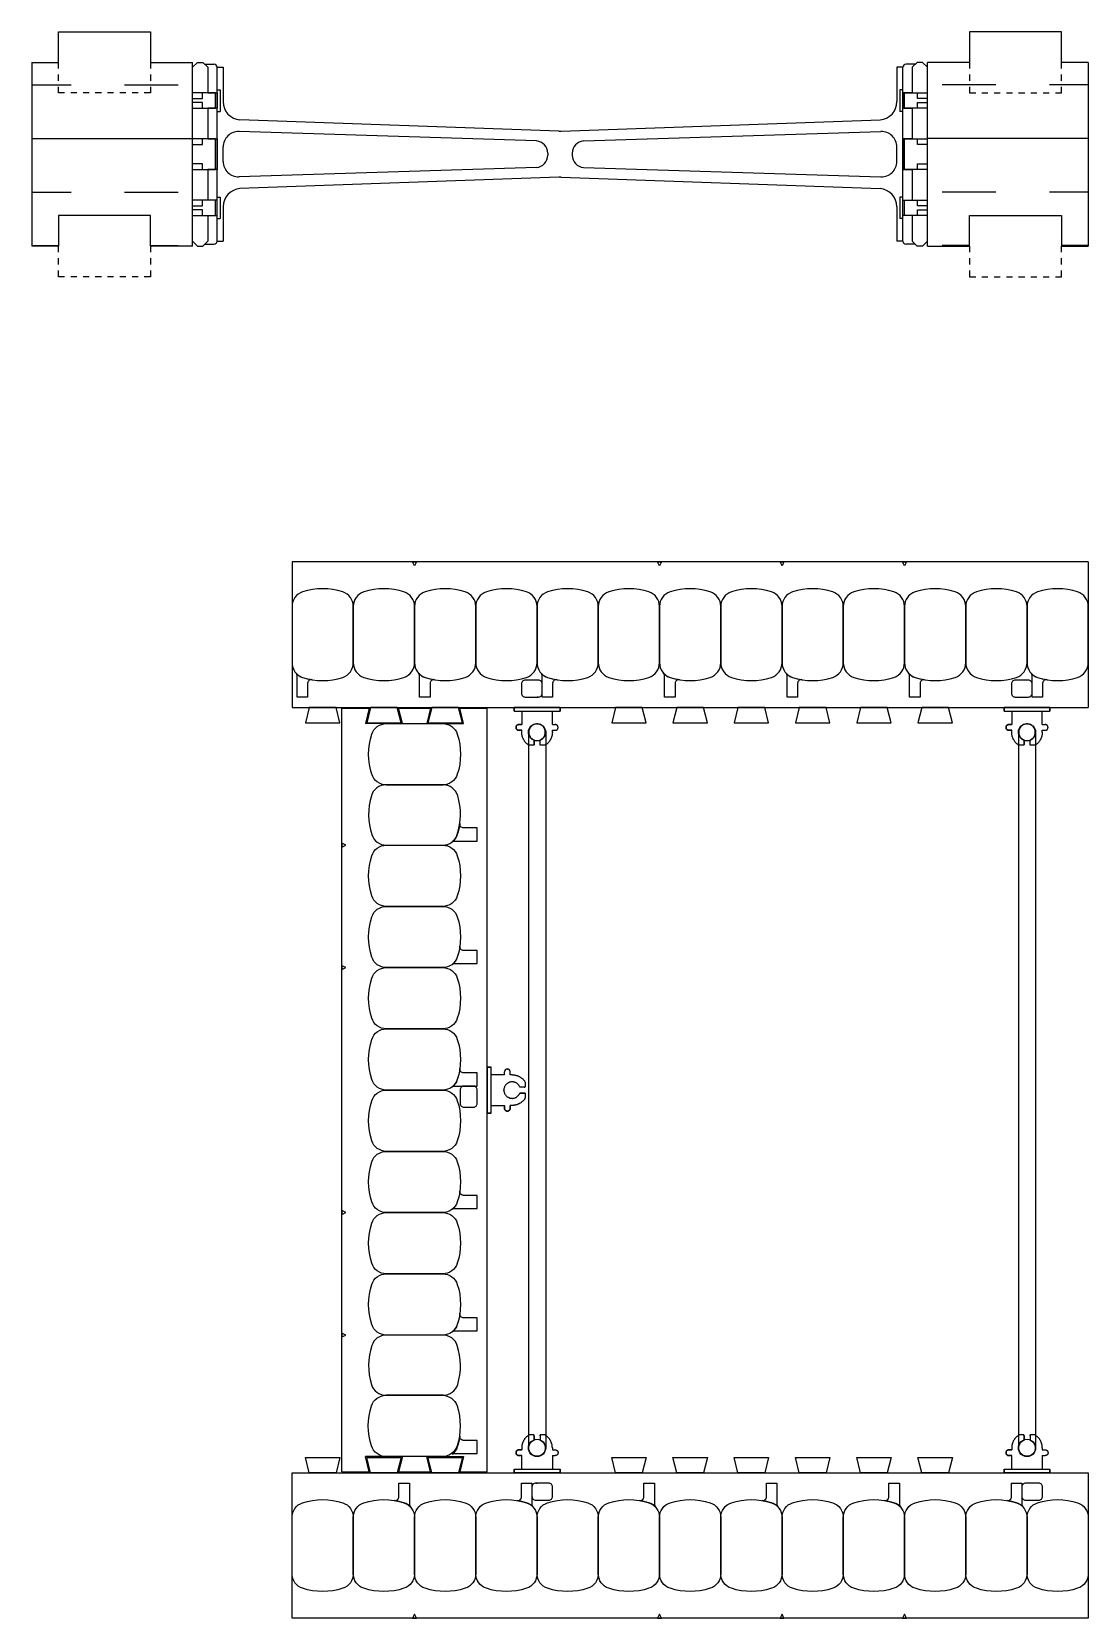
# Model space of a CAD drawing. Header units: inches. Extents: x 476.3 to 517, y 238.5 to 300.
# Drawn here: x 499.75 to 517, y 240.9 to 266.81 of the extents above; entities that cross this region are included whole.
import ezdxf

# ---------------------------------------------------------------- set-up
doc = ezdxf.new("R2010")
doc.units = ezdxf.units.IN
doc.header["$MEASUREMENT"] = 0
doc.linetypes.add('DASHED2', pattern=[0.375, 0.25, -0.125])
for name, color, linetype in [('HATCH', 12, 'Continuous'), ('line25', 2, 'Continuous'), ('LINE50', 5, 'Continuous'), ('LINE9', 9, 'Continuous')]:
    doc.layers.add(name, color=color, linetype=linetype)

# ---------------------------------------------------------------- blocks, each defined once
blk = doc.blocks.new('WEB_CENTRE_TOP_12')
for p, q in [((-0.141, 11.688), (-0.141, 0)), ((0.141, 11.688), (0.141, 0))]:
    blk.add_line(p, q)
for centre in [(0, 11.688), (0, 0)]:
    blk.add_circle(centre, 0.141)
blk = doc.blocks.new('RISER')
at = {"layer": 'HATCH'}
h = blk.add_hatch(dxfattribs=at)
h.set_pattern_fill('INSUL', color=256, scale=7, style=0)
h.set_pattern_definition([(0, (-42.9888, -28.9383), (0, 2.625), []), (0, (-42.9888, -28.0633), (0, 2.625), [0.875, -0.875]), (0, (-42.9888, -27.1883), (0, 2.625), [0.875, -0.875])])
h.paths.add_polyline_path([(0, 2.5), (0, 3), (-1.5, 3), (-1.5, 2.5), (-1.938, 2.5), (-1.938, -0.5), (-1.5, -0.5), (-1.5, 0), (0, 0), (0, -0.5), (0.688, -0.5), (0.688, 2.5)])
at = {"layer": 'line25'}
for p, q in [((0.688, 1.75), (0.688, 2)), ((0.688, 0.75), (0.688, 1.25)), ((0.688, 0), (0.688, 0.25)), ((0.688, -0.5), (0.688, 0))]:
    blk.add_line(p, q, dxfattribs=at)
blk.add_lwpolyline([(0.688, 0), (1.061, 0), (1.061, 0.25), (0.688, 0.25), (0.688, 0.75), (1.061, 0.75), (1.061, 1.25), (0.688, 1.25), (0.688, 1.75), (1.061, 1.75), (1.061, 2), (0.688, 2), (0.688, 2.5)], dxfattribs=at)
at = {"layer": 'LINE50'}
blk.add_line((-1.938, 2.5), (-1.938, -0.5), dxfattribs=at)
for points in [[(-1.938, 2.5), (-1.5, 2.5), (-1.5, 3), (0, 3), (0, 2.5), (0.688, 2.5)], [(0.688, -0.5), (0, -0.5), (0, 0), (-1.5, 0), (-1.5, -0.5), (-1.938, -0.5)]]:
    blk.add_lwpolyline(points, dxfattribs=at)
at = {"layer": 'LINE9', "linetype": 'DASHED2', "ltscale": 0.15}
for points in [[(0, 2.5), (0, 2.5), (0, 2), (-1.5, 2), (-1.5, 2.5), (-1.5, 2.5)], [(0, -0.5), (0, -0.5), (0, -1), (-1.5, -1), (-1.5, -0.5), (-1.5, -0.5)]]:
    blk.add_lwpolyline(points, dxfattribs=at)
at = {"layer": 'LINE9'}
for points in [[(0.688, 1.908), (0.848, 1.908), (0.848, 2)], [(0.848, 1.75), (0.848, 1.842), (0.688, 1.842)], [(0.688, 1.158), (0.848, 1.158), (0.848, 1.25)], [(0.848, 0.75), (0.848, 0.842), (0.688, 0.842)], [(0.688, 0.158), (0.848, 0.158), (0.848, 0.25)], [(0.848, 0), (0.848, 0.092), (0.688, 0.092)]]:
    blk.add_lwpolyline(points, dxfattribs=at)
blk = doc.blocks.new('Connector')
blk.add_point((0.271, 0))
at = {"layer": 'LINE9'}
for p, q in [((0, 0.375), (0, -0.375)), ((0.062, -0.375), (0.062, 0.375)), ((0.281, 0.25), (0.062, 0.25))]:
    blk.add_line(p, q, dxfattribs=at)
for points, weights in [([(0.007, 0.375), (0.004, 0.375), (0, 0.375)], [1, 0.972587069138, 0.950305488115]), ([(0.327, 0.343), (0.308, 0.343), (0.281, 0.317), (0.281, 0.297)], [1, 0.85355339, 0.85355339, 1]), ([(0.328, 0.343), (0.327, 0.343), (0.327, 0.343)], [1, 0.70710678, 1]), ([(0.375, 0.297), (0.375, 0.317), (0.348, 0.343), (0.329, 0.343)], [1, 0.85355339, 0.85355339, 1]), ([(0.406, 0.25), (0.546, 0.25), (0.619, 0.131)], [0.958404415409, 0.794674173519, 0.864651571113]), ([(0.619, 0.052), (0.612, 0.049), (0.604, 0.049)], [0.83615024178, 0.892081430621, 1]), ([(0.619, -0.131), (0.546, -0.25), (0.406, -0.25)], [0.864651574428, 0.794674169686, 0.958404415195]), ([(0.604, -0.049), (0.612, -0.049), (0.619, -0.052)], [1, 0.89208144177, 0.836150253337]), ([(0, -0.375), (0.004, -0.375), (0.007, -0.375)], [0.950305488115, 0.972587069138, 1]), ([(0.281, -0.297), (0.281, -0.317), (0.308, -0.343), (0.327, -0.343)], [1, 0.85355339, 0.85355339, 1]), ([(0.327, -0.343), (0.281, -0.343), (0.281, -0.297)], [1, 0.70710678, 1]), ([(0.329, -0.343), (0.348, -0.343), (0.375, -0.317), (0.375, -0.297)], [1, 0.85355339, 0.85355339, 1]), ([(0.375, -0.297), (0.375, -0.343), (0.329, -0.343)], [1, 0.70710678, 1])]:
    blk.add_rational_spline(points, weights, degree=2, dxfattribs=at)
for points, degree in [([(0, 0.375), (0.002, 0.375), (0.005, 0.375), (0.007, 0.375)], 3), ([(0.007, 0.375), (0.021, 0.375), (0.051, 0.375), (0.062, 0.375), (0.062, 0.375)], 3), ([(0.281, 0.25), (0.281, 0.297)], 1), ([(0.327, 0.343), (0.327, 0.343), (0.328, 0.343), (0.328, 0.343)], 3), ([(0.328, 0.343), (0.329, 0.343), (0.329, 0.343), (0.329, 0.343)], 3), ([(0.375, 0.25), (0.375, 0.297)], 1), ([(0.406, 0.25), (0.375, 0.25)], 1), ([(0.406, 0.25), (0.406, 0.25)], 1), ([(0.406, 0.25), (0.406, 0.25)], 1), ([(0.406, 0.25), (0.406, 0.25)], 1), ([(0.406, 0.25), (0.406, 0.25)], 1), ([(0.406, 0.25), (0.406, 0.25)], 1), ([(0.406, 0.25), (0.406, 0.25)], 1), ([(0.406, 0.25), (0.406, 0.25)], 1), ([(0.406, 0.25), (0.406, 0.25)], 1), ([(0.406, 0.25), (0.406, 0.25)], 1), ([(0.406, 0.25), (0.406, 0.25)], 1), ([(0.406, 0.25), (0.406, 0.25)], 1), ([(0.406, 0.25), (0.406, 0.25)], 1), ([(0.406, 0.25), (0.406, 0.25)], 1), ([(0.406, 0.25), (0.406, 0.25)], 1), ([(0.406, 0.25), (0.406, 0.25)], 1), ([(0.406, 0.25), (0.406, 0.25)], 1), ([(0.406, 0.25), (0.406, 0.25)], 1), ([(0.406, 0.25), (0.406, 0.25)], 1), ([(0.406, 0.25), (0.406, 0.25)], 1), ([(0.406, 0.25), (0.406, 0.25)], 1), ([(0.406, 0.25), (0.406, 0.25)], 1), ([(0.406, 0.25), (0.406, 0.25)], 1), ([(0.406, 0.25), (0.406, 0.25)], 1), ([(0.406, 0.25), (0.406, 0.25)], 1), ([(0.604, 0.049), (0.532, 0.049)], 1), ([(0.532, 0.049), (0.532, 0.049)], 1), ([(0.532, 0.049), (0.532, 0.049)], 1), ([(0.532, 0.049), (0.532, 0.049)], 1), ([(0.532, 0.049), (0.532, 0.049)], 1), ([(0.532, 0.049), (0.532, 0.049)], 1), ([(0.532, 0.049), (0.532, 0.049)], 1), ([(0.532, 0.049), (0.532, 0.049)], 1), ([(0.532, 0.049), (0.532, 0.049)], 1), ([(0.532, 0.049), (0.532, 0.049)], 1), ([(0.532, 0.049), (0.532, 0.049)], 1), ([(0.604, 0.049), (0.609, 0.049), (0.614, 0.05), (0.619, 0.052)], 3), ([(0.604, 0.049), (0.604, 0.049)], 1), ([(0.604, 0.049), (0.604, 0.049)], 1), ([(0.604, 0.049), (0.604, 0.049)], 1), ([(0.604, 0.049), (0.604, 0.049)], 1), ([(0.619, 0.131), (0.619, 0.052)], 1), ([(0.619, 0.131), (0.619, 0.131)], 1), ([(0.619, 0.131), (0.619, 0.131)], 1), ([(0.619, 0.131), (0.619, 0.131)], 1), ([(0.619, 0.131), (0.619, 0.131)], 1), ([(0.062, -0.25), (0.281, -0.25)], 1), ([(0.281, -0.297), (0.281, -0.25)], 1), ([(0.281, -0.25), (0.281, -0.297)], 1), ([(0.375, -0.25), (0.375, -0.297)], 1), ([(0.375, -0.297), (0.375, -0.25)], 1), ([(0.406, -0.25), (0.375, -0.25)], 1), ([(0.406, -0.25), (0.406, -0.25)], 1), ([(0.406, -0.25), (0.406, -0.25)], 1), ([(0.406, -0.25), (0.406, -0.25)], 1), ([(0.406, -0.25), (0.406, -0.25)], 1), ([(0.406, -0.25), (0.406, -0.25)], 1), ([(0.406, -0.25), (0.406, -0.25)], 1), ([(0.406, -0.25), (0.406, -0.25)], 1), ([(0.406, -0.25), (0.406, -0.25)], 1), ([(0.406, -0.25), (0.406, -0.25)], 1), ([(0.406, -0.25), (0.406, -0.25)], 1), ([(0.406, -0.25), (0.406, -0.25)], 1), ([(0.532, -0.049), (0.604, -0.049)], 1), ([(0.604, -0.049), (0.58, -0.049), (0.556, -0.049), (0.532, -0.049)], 3), ([(0.532, -0.049), (0.532, -0.049)], 1), ([(0.532, -0.049), (0.532, -0.049)], 1), ([(0.532, -0.049), (0.532, -0.049)], 1), ([(0.532, -0.049), (0.532, -0.049)], 1), ([(0.619, -0.052), (0.614, -0.05), (0.609, -0.049), (0.604, -0.049)], 3), ([(0.604, -0.049), (0.604, -0.049)], 1), ([(0.604, -0.049), (0.604, -0.049)], 1), ([(0.604, -0.049), (0.604, -0.049)], 1), ([(0.604, -0.049), (0.604, -0.049)], 1), ([(0.604, -0.049), (0.604, -0.049)], 1), ([(0.604, -0.049), (0.604, -0.049)], 1), ([(0.604, -0.049), (0.604, -0.049)], 1), ([(0.604, -0.049), (0.604, -0.049)], 1), ([(0.619, -0.052), (0.619, -0.131)], 1), ([(0.619, -0.131), (0.619, -0.131)], 1), ([(0.619, -0.131), (0.619, -0.131)], 1), ([(0.619, -0.131), (0.619, -0.131)], 1), ([(0.619, -0.131), (0.619, -0.131)], 1), ([(0.007, -0.375), (0.005, -0.375), (0.002, -0.375), (0, -0.375)], 3), ([(0.062, -0.375), (0.062, -0.375), (0.051, -0.375), (0.021, -0.375), (0.007, -0.375)], 3), ([(0.328, -0.343), (0.328, -0.343), (0.327, -0.343), (0.327, -0.343)], 3), ([(0.329, -0.343), (0.329, -0.343), (0.329, -0.343), (0.328, -0.343)], 3)]:
    blk.add_open_spline(points, degree=degree, dxfattribs=at)
for points, weights, knots in [([(0.062, 0.375), (0.062, 0.375), (0.046, 0.375), (0.03, 0.375), (0.007, 0.375)], [0.868718858569, 0.861102746415, 1, 0.861102734288, 0.868718859898], [0, 0, 0, 0.5, 0.5, 1, 1, 1]), ([(0.532, 0.049), (0.472, 0.203), (0.333, 0.113), (0.157, 0), (0.333, -0.113), (0.472, -0.203), (0.532, -0.049)], [0.899508922286, 0.599718215298, 1, 0.54226024, 1, 0.599718224335, 0.899508908749], [0, 0, 0, 0.318112, 0.318112, 0.681888, 0.681888, 1, 1, 1]), ([(0.007, -0.375), (0.03, -0.375), (0.046, -0.375), (0.062, -0.375), (0.062, -0.375)], [0.868718859319, 0.861102739573, 1, 0.861102742958, 0.868718858948], [0, 0, 0, 0.5, 0.5, 1, 1, 1])]:
    blk.add_rational_spline(points, weights, degree=2, knots=knots, dxfattribs=at)

msp = doc.modelspace()

# ---------------------------------------------------------------- linework, layer by layer
for p, q in [((508.0165, 255.9421), (507.9958, 255.9421)), ((507.975, 243.1052), (507.9958, 243.1052))]:
    msp.add_line(p, q)
msp.add_arc((506.4613, 244.7893), 0.25, 270, 343.23413)
at = {"layer": 'line25'}
for p, q in [((503.9958, 255.7737), (516.9958, 255.7737)), ((504.8083, 243.2893), (504.8083, 255.7581)), ((507.1833, 243.2893), (507.1833, 255.7581)), ((505.797, 255.5081), (505.1946, 255.5081)), ((506.1946, 255.5081), (506.797, 255.5081)), ((505.797, 243.5393), (505.1946, 243.5393)), ((506.1946, 243.5393), (506.797, 243.5393)), ((506.797, 243.5393), (506.7346, 243.2893)), ((506.7346, 243.2893), (507.1833, 243.2893)), ((503.9958, 243.2737), (516.9958, 243.2737))]:
    msp.add_line(p, q, dxfattribs=at)
for points in [[(504.277, 255.7737), (504.2146, 255.5237), (504.777, 255.5237), (504.7146, 255.7737)], [(505.277, 255.7737), (505.2146, 255.5237), (505.777, 255.5237), (505.7146, 255.7737)], [(506.277, 255.7737), (506.2146, 255.5237), (506.777, 255.5237), (506.7146, 255.7737)], [(506.277, 255.7737), (506.2146, 255.5237), (506.777, 255.5237), (506.7146, 255.7737)], [(509.277, 255.7737), (509.2146, 255.5237), (509.777, 255.5237), (509.7146, 255.7737)], [(510.277, 255.7737), (510.2146, 255.5237), (510.777, 255.5237), (510.7146, 255.7737)], [(511.277, 255.7737), (511.2146, 255.5237), (511.777, 255.5237), (511.7146, 255.7737)], [(512.277, 255.7737), (512.2146, 255.5237), (512.777, 255.5237), (512.7146, 255.7737)], [(513.277, 255.7737), (513.2146, 255.5237), (513.777, 255.5237), (513.7146, 255.7737)], [(514.277, 255.7737), (514.2146, 255.5237), (514.777, 255.5237), (514.7146, 255.7737)], [(504.277, 243.2737), (504.2146, 243.5237), (504.777, 243.5237), (504.7146, 243.2737)], [(505.277, 243.2737), (505.2146, 243.5237), (505.777, 243.5237), (505.7146, 243.2737)], [(506.277, 243.2737), (506.2146, 243.5237), (506.777, 243.5237), (506.7146, 243.2737)], [(509.277, 243.2737), (509.2146, 243.5237), (509.777, 243.5237), (509.7146, 243.2737)], [(510.277, 243.2737), (510.2146, 243.5237), (510.777, 243.5237), (510.7146, 243.2737)], [(511.277, 243.2737), (511.2146, 243.5237), (511.777, 243.5237), (511.7146, 243.2737)], [(512.277, 243.2737), (512.2146, 243.5237), (512.777, 243.5237), (512.7146, 243.2737)], [(513.277, 243.2737), (513.2146, 243.5237), (513.777, 243.5237), (513.7146, 243.2737)], [(514.277, 243.2737), (514.2146, 243.5237), (514.777, 243.5237), (514.7146, 243.2737)]]:
    msp.add_lwpolyline(points, close=True, dxfattribs=at)
for points in [[(504.8083, 255.7581), (505.257, 255.7581), (505.1946, 255.5081)], [(505.797, 255.5081), (505.7346, 255.7581), (506.257, 255.7581), (506.1946, 255.5081)], [(506.797, 255.5081), (506.7346, 255.7581), (507.1833, 255.7581)], [(504.8083, 243.2893), (505.257, 243.2893), (505.1946, 243.5393)], [(505.797, 243.5393), (505.7346, 243.2893), (506.257, 243.2893), (506.1946, 243.5393)]]:
    msp.add_lwpolyline(points, dxfattribs=at)
at = {"layer": 'LINE50'}
for p, q in [((516.9958, 258.1487), (503.9958, 258.1487)), ((503.9958, 258.1487), (503.9958, 255.7737)), ((516.9958, 258.1487), (516.9958, 255.7737)), ((503.9958, 240.8987), (503.9958, 243.2737)), ((516.9958, 243.2737), (516.9958, 240.8987)), ((516.9958, 240.8987), (503.9958, 240.8987))]:
    msp.add_line(p, q, dxfattribs=at)
at = {"layer": 'LINE9'}
for p, q in [((502.3708, 266.2267), (502.4508, 266.3067)), ((502.3708, 263.3867), (502.3708, 266.2267)), ((502.4508, 266.3067), (502.5408, 266.3067)), ((502.6208, 266.2267), (502.5408, 266.3067)), ((502.5708, 266.2767), (502.7208, 266.2767)), ((502.6208, 266.2767), (502.7208, 266.2767)), ((502.6208, 266.2267), (502.6208, 265.8067)), ((502.7708, 266.2267), (502.8708, 266.2267)), ((502.7708, 263.3867), (502.7708, 266.2267)), ((502.7708, 266.2067), (502.7708, 266.2067)), ((502.8708, 266.2267), (502.8708, 265.6659)), ((513.8708, 266.2267), (513.8708, 265.6659)), ((513.9708, 266.2267), (513.8708, 266.2267)), ((513.9708, 263.3867), (513.9708, 266.2267)), ((513.9708, 266.2067), (513.9708, 266.2067)), ((514.1208, 266.2767), (514.0208, 266.2767)), ((514.1708, 266.2767), (514.0208, 266.2767)), ((514.1208, 266.2267), (514.2008, 266.3067)), ((514.1208, 266.2267), (514.1208, 265.8067)), ((514.2908, 266.3067), (514.2008, 266.3067)), ((514.3708, 266.2267), (514.2908, 266.3067)), ((514.3708, 263.3867), (514.3708, 266.2267)), ((502.7708, 265.8567), (502.8208, 265.8567)), ((502.8208, 265.8567), (502.8208, 265.5067)), ((513.9708, 265.8567), (513.9208, 265.8567)), ((513.9208, 265.8567), (513.9208, 265.5067)), ((502.6208, 265.5567), (502.6208, 265.0567)), ((502.7708, 265.5067), (502.8208, 265.5067)), ((508.3542, 265.1831), (503.1459, 265.3669)), ((508.3874, 265.1831), (513.5957, 265.3669)), ((513.9708, 265.5067), (513.9208, 265.5067)), ((514.1208, 265.5567), (514.1208, 265.0567)), ((507.9874, 265.0236), (503.1306, 265.1753)), ((508.7542, 265.0236), (513.611, 265.1753)), ((502.8708, 264.688), (502.8708, 264.9255)), ((508.1708, 264.8243), (508.1708, 264.7891)), ((508.5708, 264.8243), (508.5708, 264.7891)), ((513.8708, 264.688), (513.8708, 264.9255)), ((502.6208, 264.5567), (502.6208, 264.0567)), ((507.9874, 264.5898), (503.1306, 264.4382)), ((508.7542, 264.5898), (513.611, 264.4382)), ((514.1208, 264.5567), (514.1208, 264.0567)), ((508.3542, 264.4304), (503.1459, 264.2466)), ((508.3874, 264.4304), (513.5957, 264.2466)), ((502.7708, 264.1067), (502.8208, 264.1067)), ((502.8208, 264.1067), (502.8208, 263.7567)), ((513.9208, 264.1067), (513.9208, 263.7567)), ((513.9708, 264.1067), (513.9208, 264.1067)), ((502.6208, 263.8067), (502.6208, 263.3867)), ((502.7708, 263.7567), (502.8208, 263.7567)), ((502.8708, 263.9476), (502.8708, 263.3867)), ((513.8708, 263.9476), (513.8708, 263.3867)), ((513.9708, 263.7567), (513.9208, 263.7567)), ((514.1208, 263.8067), (514.1208, 263.3867)), ((502.3708, 263.3867), (502.4508, 263.3067)), ((502.4508, 263.3067), (502.5408, 263.3067)), ((502.6208, 263.3867), (502.5408, 263.3067)), ((502.5708, 263.3367), (502.7208, 263.3367)), ((502.6208, 263.3367), (502.7208, 263.3367)), ((502.7708, 263.3867), (502.8708, 263.3867)), ((513.9708, 263.3867), (513.8708, 263.3867)), ((514.1708, 263.3367), (514.0208, 263.3367)), ((514.1208, 263.3367), (514.0208, 263.3367)), ((514.1208, 263.3867), (514.2008, 263.3067)), ((514.2908, 263.3067), (514.2008, 263.3067)), ((514.3708, 263.3867), (514.2908, 263.3067)), ((505.5303, 254.5081), (506.4613, 254.5081)), ((506.4613, 244.5393), (505.5303, 244.5393))]:
    msp.add_line(p, q, dxfattribs=at)
at = {"layer": 'LINE9', "linetype": 'DASHED2', "ltscale": 0.15}
for points in [[(501.6833, 266.3067), (501.6833, 266.3067), (501.6833, 265.8067), (500.1833, 265.8067), (500.1833, 266.3067), (500.1833, 266.3067)], [(515.0583, 266.3067), (515.0583, 266.3067), (515.0583, 265.8067), (516.5583, 265.8067), (516.5583, 266.3067), (516.5583, 266.3067)], [(501.6833, 263.3067), (501.6833, 263.3067), (501.6833, 262.8067), (500.1833, 262.8067), (500.1833, 263.3067), (500.1833, 263.3067)], [(515.0583, 263.3067), (515.0583, 263.3067), (515.0583, 262.8067), (516.5583, 262.8067), (516.5583, 263.3067), (516.5583, 263.3067)]]:
    msp.add_lwpolyline(points, dxfattribs=at)
at = {"layer": 'LINE9'}
for points in [[(502.6208, 265.8067), (502.7708, 265.8067), (502.7708, 265.5567), (502.6208, 265.5567)], [(514.1208, 265.8067), (513.9708, 265.8067), (513.9708, 265.5567), (514.1208, 265.5567)], [(502.6208, 265.0567), (502.6208, 265.0567), (502.7708, 265.0567), (502.7708, 264.5567), (502.6208, 264.5567)], [(514.1208, 265.0567), (514.1208, 265.0567), (513.9708, 265.0567), (513.9708, 264.5567), (514.1208, 264.5567)], [(502.6208, 263.8067), (502.7708, 263.8067), (502.7708, 264.0567), (502.6208, 264.0567)], [(514.1208, 263.8067), (513.9708, 263.8067), (513.9708, 264.0567), (514.1208, 264.0567)]]:
    msp.add_lwpolyline(points, dxfattribs=at)
for points in [[(506.027, 258.1487), (505.9958, 258.0842), (505.9645, 258.1487)], [(510.027, 258.1487), (509.9958, 258.0842), (509.9645, 258.1487)], [(512.027, 258.1487), (511.9958, 258.0842), (511.9645, 258.1487)], [(514.027, 258.1487), (513.9958, 258.0842), (513.9645, 258.1487)], [(504.8083, 253.4924), (504.8728, 253.5237), (504.8083, 253.5549)], [(504.8083, 251.4924), (504.8728, 251.5237), (504.8083, 251.5549)], [(504.8083, 247.4924), (504.8728, 247.5237), (504.8083, 247.5549)], [(504.8083, 245.4924), (504.8728, 245.5237), (504.8083, 245.5549)], [(506.027, 240.8987), (505.9958, 240.9632), (505.9645, 240.8987)], [(510.027, 240.8987), (509.9958, 240.9632), (509.9645, 240.8987)], [(512.027, 240.8987), (511.9958, 240.9632), (511.9645, 240.8987)], [(514.027, 240.8987), (513.9958, 240.9632), (513.9645, 240.8987)]]:
    msp.add_lwpolyline(points, close=True, dxfattribs=at)
for points in [[(504.1689, 256.2627, 0.1576708), (504.8227, 256.2627, 0.3253046), (504.9958, 256.5006), (504.9958, 257.4218, 0.3253046), (504.8227, 257.6596, 0.1576708), (504.1689, 257.6596, 0.3253046), (503.9958, 257.4218), (503.9958, 256.5006, 0.3253046)], [(505.1689, 256.2627, 0.1576708), (505.8227, 256.2627, 0.3253046), (505.9958, 256.5006), (505.9958, 257.4218, 0.3253046), (505.8227, 257.6596, 0.1576708), (505.1689, 257.6596, 0.3253046), (504.9958, 257.4218), (504.9958, 256.5006, 0.3253046)], [(506.1689, 256.2627, 0.1576708), (506.8227, 256.2627, 0.3253046), (506.9958, 256.5006), (506.9958, 257.4218, 0.3253046), (506.8227, 257.6596, 0.1576708), (506.1689, 257.6596, 0.3253046), (505.9958, 257.4218), (505.9958, 256.5006, 0.3253046)], [(507.1689, 256.2627, 0.1576708), (507.8227, 256.2627, 0.3253046), (507.9958, 256.5006), (507.9958, 257.4218, 0.3253046), (507.8227, 257.6596, 0.1576708), (507.1689, 257.6596, 0.3253046), (506.9958, 257.4218), (506.9958, 256.5006, 0.3253046)], [(508.1689, 256.2627, 0.1576708), (508.8227, 256.2627, 0.3253046), (508.9958, 256.5006), (508.9958, 257.4218, 0.3253046), (508.8227, 257.6596, 0.1576708), (508.1689, 257.6596, 0.3253046), (507.9958, 257.4218), (507.9958, 256.5006, 0.3253046)], [(509.1689, 256.2627, 0.1576708), (509.8227, 256.2627, 0.3253046), (509.9958, 256.5006), (509.9958, 257.4218, 0.3253046), (509.8227, 257.6596, 0.1576708), (509.1689, 257.6596, 0.3253046), (508.9958, 257.4218), (508.9958, 256.5006, 0.3253046)], [(510.1689, 256.2627, 0.1576708), (510.8227, 256.2627, 0.3253046), (510.9958, 256.5006), (510.9958, 257.4218, 0.3253046), (510.8227, 257.6596, 0.1576708), (510.1689, 257.6596, 0.3253046), (509.9958, 257.4218), (509.9958, 256.5006, 0.3253046)], [(511.1689, 256.2627, 0.1576708), (511.8227, 256.2627, 0.3253046), (511.9958, 256.5006), (511.9958, 257.4218, 0.3253046), (511.8227, 257.6596, 0.1576708), (511.1689, 257.6596, 0.3253046), (510.9958, 257.4218), (510.9958, 256.5006, 0.3253046)], [(512.1689, 256.2627, 0.1576708), (512.8227, 256.2627, 0.3253046), (512.9958, 256.5006), (512.9958, 257.4218, 0.3253046), (512.8227, 257.6596, 0.1576708), (512.1689, 257.6596, 0.3253046), (511.9958, 257.4218), (511.9958, 256.5006, 0.3253046)], [(513.1689, 256.2627, 0.1576708), (513.8227, 256.2627, 0.3253046), (513.9958, 256.5006), (513.9958, 257.4218, 0.3253046), (513.8227, 257.6596, 0.1576708), (513.1689, 257.6596, 0.3253046), (512.9958, 257.4218), (512.9958, 256.5006, 0.3253046)], [(514.1689, 256.2627, 0.1576708), (514.8227, 256.2627, 0.3253046), (514.9958, 256.5006), (514.9958, 257.4218, 0.3253046), (514.8227, 257.6596, 0.1576708), (514.1689, 257.6596, 0.3253046), (513.9958, 257.4218), (513.9958, 256.5006, 0.3253046)], [(515.1689, 256.2627, 0.1576708), (515.8227, 256.2627, 0.3253046), (515.9958, 256.5006), (515.9958, 257.4218, 0.3253046), (515.8227, 257.6596, 0.1576708), (515.1689, 257.6596, 0.3253046), (514.9958, 257.4218), (514.9958, 256.5006, 0.3253046)], [(516.1689, 256.2627, 0.1576708), (516.8227, 256.2627, 0.3253046), (516.9958, 256.5006), (516.9958, 257.4218, 0.3253046), (516.8227, 257.6596, 0.1576708), (516.1689, 257.6596, 0.3253046), (515.9958, 257.4218), (515.9958, 256.5006, 0.3253046)], [(504.1689, 256.2627, 0.0372667), (504.3226, 256.2254, 0.4630356), (504.2499, 256.1637), (504.2499, 255.9421), (504.079, 255.9421), (504.079, 256.2882, 0.1890024), (504.0624, 256.3307, 0.1284074)], [(506.1689, 256.2627, 0.0372667), (506.3226, 256.2254, 0.4630356), (506.2499, 256.1637), (506.2499, 255.9421), (506.079, 255.9421), (506.079, 256.2882, 0.1890024), (506.0624, 256.3307, 0.1284074)], [(508.1689, 256.2627, 0.0372667), (508.3226, 256.2254, 0.4630356), (508.2499, 256.1637), (508.2499, 255.9421), (508.079, 255.9421), (508.079, 256.2882, 0.1890024), (508.0624, 256.3307, 0.1284074)], [(510.1689, 256.2627, 0.0372667), (510.3226, 256.2254, 0.4630356), (510.2499, 256.1637), (510.2499, 255.9421), (510.079, 255.9421), (510.079, 256.2882, 0.1890024), (510.0624, 256.3307, 0.1284074)], [(512.1689, 256.2627, 0.0372667), (512.3226, 256.2254, 0.4630356), (512.2499, 256.1637), (512.2499, 255.9421), (512.079, 255.9421), (512.079, 256.2882, 0.1890024), (512.0624, 256.3307, 0.1284074)], [(514.1689, 256.2627, 0.0372667), (514.3226, 256.2254, 0.4630356), (514.2499, 256.1637), (514.2499, 255.9421), (514.079, 255.9421), (514.079, 256.2882, 0.1890024), (514.0624, 256.3307, 0.1284074)], [(516.1689, 256.2627, 0.0372667), (516.3226, 256.2254, 0.4630356), (516.2499, 256.1637), (516.2499, 255.9421), (516.079, 255.9421), (516.079, 256.2882, 0.1890024), (516.0624, 256.3307, 0.1284074)], [(507.8042, 255.9421), (508.0165, 255.9421, 0.4142136), (508.079, 256.0046), (508.079, 256.1571, 0.4142136), (508.0165, 256.2196), (507.8042, 256.2196, 0.4142136), (507.7417, 256.1571), (507.7417, 256.0046, 0.4142136)], [(515.8042, 255.9421), (516.0165, 255.9421, 0.4142136), (516.079, 256.0046), (516.079, 256.1571, 0.4142136), (516.0165, 256.2196), (515.8042, 256.2196, 0.4142136), (515.7417, 256.1571), (515.7417, 256.0046, 0.4142136)], [(506.6942, 255.335, -0.1576708), (506.6942, 254.6811, -0.3253046), (506.4564, 254.5081), (505.5352, 254.5081, -0.3253046), (505.2973, 254.6811, -0.1576708), (505.2973, 255.335, -0.3253046), (505.5352, 255.5081), (506.4564, 255.5081, -0.3253046)], [(506.6942, 253.6968, -0.149688), (506.6104, 253.5768, -0.1674622), (506.6486, 253.5899), (507.0186, 253.5899), (507.0186, 253.8041), (506.7967, 253.8041, -0.4560219), (506.7353, 253.8748, -0.0430669)], [(506.6942, 253.3506, -0.1576708), (506.6942, 252.6968, -0.3253046), (506.4564, 252.5237), (505.5352, 252.5237, -0.3253046), (505.2973, 252.6968, -0.1576708), (505.2973, 253.3506, -0.3253046), (505.5352, 253.5237), (506.4564, 253.5237, -0.3253046)], [(506.6942, 252.3506, -0.1576708), (506.6942, 251.6968, -0.3253046), (506.4564, 251.5237), (505.5352, 251.5237, -0.3253046), (505.2973, 251.6968, -0.1576708), (505.2973, 252.3506, -0.3253046), (505.5352, 252.5237), (506.4564, 252.5237, -0.3253046)], [(506.6942, 251.6968, -0.149688), (506.6104, 251.5768, -0.1674622), (506.6486, 251.5899), (507.0186, 251.5899), (507.0186, 251.8041), (506.7967, 251.8041, -0.4560219), (506.7353, 251.8748, -0.0430669)], [(506.6942, 251.3506, -0.1576708), (506.6942, 250.6968, -0.3253046), (506.4564, 250.5237), (505.5352, 250.5237, -0.3253046), (505.2973, 250.6968, -0.1576708), (505.2973, 251.3506, -0.3253046), (505.5352, 251.5237), (506.4564, 251.5237, -0.3253046)], [(506.6942, 250.3506, -0.1576708), (506.6942, 249.6968, -0.3253046), (506.4564, 249.5237), (505.5352, 249.5237, -0.3253046), (505.2973, 249.6968, -0.1576708), (505.2973, 250.3506, -0.3253046), (505.5352, 250.5237), (506.4564, 250.5237, -0.3253046)], [(506.6942, 249.6968, -0.149688), (506.6104, 249.5768, -0.1674622), (506.6486, 249.5899), (507.0186, 249.5899), (507.0186, 249.8041), (506.7967, 249.8041, -0.4560219), (506.7353, 249.8748, -0.0430669)], [(506.6942, 249.3506, -0.1576708), (506.6942, 248.6968, -0.3253046), (506.4564, 248.5237), (505.5352, 248.5237, -0.3253046), (505.2973, 248.6968, -0.1576708), (505.2973, 249.3506, -0.3253046), (505.5352, 249.5237), (506.4564, 249.5237, -0.3253046)], [(506.9566, 249.5899), (506.8028, 249.5899, 0.4142136), (506.7408, 249.5279), (506.7408, 249.3053, 0.4142136), (506.8028, 249.2433), (506.9566, 249.2433, 0.4142136), (507.0186, 249.3053), (507.0186, 249.5279, 0.4142136)], [(506.6942, 248.3506, -0.1576708), (506.6942, 247.6968, -0.3253046), (506.4564, 247.5237), (505.5352, 247.5237, -0.3253046), (505.2973, 247.6968, -0.1576708), (505.2973, 248.3506, -0.3253046), (505.5352, 248.5237), (506.4564, 248.5237, -0.3253046)], [(506.6942, 247.6968, -0.149688), (506.6104, 247.5768, -0.1674622), (506.6486, 247.5899), (507.0186, 247.5899), (507.0186, 247.8041), (506.7967, 247.8041, -0.4560219), (506.7353, 247.8748, -0.0430669)], [(506.6942, 247.3506, -0.1576708), (506.6942, 246.6968, -0.3253046), (506.4564, 246.5237), (505.5352, 246.5237, -0.3253046), (505.2973, 246.6968, -0.1576708), (505.2973, 247.3506, -0.3253046), (505.5352, 247.5237), (506.4564, 247.5237, -0.3253046)], [(506.6942, 246.3506, -0.1576708), (506.6942, 245.6968, -0.3253046), (506.4564, 245.5237), (505.5352, 245.5237, -0.3253046), (505.2973, 245.6968, -0.1576708), (505.2973, 246.3506, -0.3253046), (505.5352, 246.5237), (506.4564, 246.5237, -0.3253046)], [(506.6942, 245.6968, -0.149688), (506.6104, 245.5768, -0.1674622), (506.6486, 245.5899), (507.0186, 245.5899), (507.0186, 245.8041), (506.7967, 245.8041, -0.4560219), (506.7353, 245.8748, -0.0430669)], [(506.6894, 244.3662, -0.1576708), (506.6894, 243.7124, -0.3253046), (506.4515, 243.5393), (505.5303, 243.5393, -0.3253046), (505.2925, 243.7124, -0.1576708), (505.2925, 244.3662, -0.3253046), (505.5303, 244.5393), (506.4515, 244.5393, -0.3253046)], [(506.6942, 243.6968, -0.149688), (506.6104, 243.5768, -0.1674622), (506.6486, 243.5899), (507.0186, 243.5899), (507.0186, 243.8041), (506.7967, 243.8041, -0.4560219), (506.7353, 243.8748, -0.0430669)], [(505.8227, 242.7846, 0.0372667), (505.669, 242.822, 0.4630356), (505.7417, 242.8836), (505.7417, 243.1052), (505.9125, 243.1052), (505.9125, 242.7591, 0.1890024), (505.9292, 242.7167, 0.1284074)], [(507.8227, 242.7846, 0.0372667), (507.669, 242.822, 0.4630356), (507.7417, 242.8836), (507.7417, 243.1052), (507.9125, 243.1052), (507.9125, 242.7591, 0.1890024), (507.9292, 242.7167, 0.1284074)], [(507.9125, 242.8902, 0.4142136), (507.975, 242.8277), (508.1874, 242.8277, 0.4142136), (508.2499, 242.8902), (508.2499, 243.0427, 0.4142136), (508.1874, 243.1052), (507.975, 243.1052, 0.4142136), (507.9125, 243.0427)], [(509.8227, 242.7846, 0.0372667), (509.669, 242.822, 0.4630356), (509.7417, 242.8836), (509.7417, 243.1052), (509.9125, 243.1052), (509.9125, 242.7591, 0.1890024), (509.9292, 242.7167, 0.1284074)], [(511.8227, 242.7846, 0.0372667), (511.669, 242.822, 0.4630356), (511.7417, 242.8836), (511.7417, 243.1052), (511.9125, 243.1052), (511.9125, 242.7591, 0.1890024), (511.9292, 242.7167, 0.1284074)], [(513.8227, 242.7846, 0.0372667), (513.669, 242.822, 0.4630356), (513.7417, 242.8836), (513.7417, 243.1052), (513.9125, 243.1052), (513.9125, 242.7591, 0.1890024), (513.9292, 242.7167, 0.1284074)], [(515.8227, 242.7846, 0.0372667), (515.669, 242.822, 0.4630356), (515.7417, 242.8836), (515.7417, 243.1052), (515.9125, 243.1052), (515.9125, 242.7591, 0.1890024), (515.9292, 242.7167, 0.1284074)], [(515.9125, 242.8902, 0.4142136), (515.975, 242.8277), (516.1874, 242.8277, 0.4142136), (516.2499, 242.8902), (516.2499, 243.0427, 0.4142136), (516.1874, 243.1052), (515.975, 243.1052, 0.4142136), (515.9125, 243.0427)], [(504.1689, 242.7846, -0.1576708), (504.8227, 242.7846, -0.3253046), (504.9958, 242.5468), (504.9958, 241.6256, -0.3253046), (504.8227, 241.3877, -0.1576708), (504.1689, 241.3877, -0.3253046), (503.9958, 241.6256), (503.9958, 242.5468, -0.3253046)], [(505.1689, 242.7846, -0.1576708), (505.8227, 242.7846, -0.3253046), (505.9958, 242.5468), (505.9958, 241.6256, -0.3253046), (505.8227, 241.3877, -0.1576708), (505.1689, 241.3877, -0.3253046), (504.9958, 241.6256), (504.9958, 242.5468, -0.3253046)], [(506.1689, 242.7846, -0.1576708), (506.8227, 242.7846, -0.3253046), (506.9958, 242.5468), (506.9958, 241.6256, -0.3253046), (506.8227, 241.3877, -0.1576708), (506.1689, 241.3877, -0.3253046), (505.9958, 241.6256), (505.9958, 242.5468, -0.3253046)], [(507.1689, 242.7846, -0.1576708), (507.8227, 242.7846, -0.3253046), (507.9958, 242.5468), (507.9958, 241.6256, -0.3253046), (507.8227, 241.3877, -0.1576708), (507.1689, 241.3877, -0.3253046), (506.9958, 241.6256), (506.9958, 242.5468, -0.3253046)], [(508.1689, 242.7846, -0.1576708), (508.8227, 242.7846, -0.3253046), (508.9958, 242.5468), (508.9958, 241.6256, -0.3253046), (508.8227, 241.3877, -0.1576708), (508.1689, 241.3877, -0.3253046), (507.9958, 241.6256), (507.9958, 242.5468, -0.3253046)], [(509.1689, 242.7846, -0.1576708), (509.8227, 242.7846, -0.3253046), (509.9958, 242.5468), (509.9958, 241.6256, -0.3253046), (509.8227, 241.3877, -0.1576708), (509.1689, 241.3877, -0.3253046), (508.9958, 241.6256), (508.9958, 242.5468, -0.3253046)], [(510.1689, 242.7846, -0.1576708), (510.8227, 242.7846, -0.3253046), (510.9958, 242.5468), (510.9958, 241.6256, -0.3253046), (510.8227, 241.3877, -0.1576708), (510.1689, 241.3877, -0.3253046), (509.9958, 241.6256), (509.9958, 242.5468, -0.3253046)], [(511.1689, 242.7846, -0.1576708), (511.8227, 242.7846, -0.3253046), (511.9958, 242.5468), (511.9958, 241.6256, -0.3253046), (511.8227, 241.3877, -0.1576708), (511.1689, 241.3877, -0.3253046), (510.9958, 241.6256), (510.9958, 242.5468, -0.3253046)], [(512.1689, 242.7846, -0.1576708), (512.8227, 242.7846, -0.3253046), (512.9958, 242.5468), (512.9958, 241.6256, -0.3253046), (512.8227, 241.3877, -0.1576708), (512.1689, 241.3877, -0.3253046), (511.9958, 241.6256), (511.9958, 242.5468, -0.3253046)], [(513.1689, 242.7846, -0.1576708), (513.8227, 242.7846, -0.3253046), (513.9958, 242.5468), (513.9958, 241.6256, -0.3253046), (513.8227, 241.3877, -0.1576708), (513.1689, 241.3877, -0.3253046), (512.9958, 241.6256), (512.9958, 242.5468, -0.3253046)], [(514.1689, 242.7846, -0.1576708), (514.8227, 242.7846, -0.3253046), (514.9958, 242.5468), (514.9958, 241.6256, -0.3253046), (514.8227, 241.3877, -0.1576708), (514.1689, 241.3877, -0.3253046), (513.9958, 241.6256), (513.9958, 242.5468, -0.3253046)], [(515.1689, 242.7846, -0.1576708), (515.8227, 242.7846, -0.3253046), (515.9958, 242.5468), (515.9958, 241.6256, -0.3253046), (515.8227, 241.3877, -0.1576708), (515.1689, 241.3877, -0.3253046), (514.9958, 241.6256), (514.9958, 242.5468, -0.3253046)], [(516.1689, 242.7846, -0.1576708), (516.8227, 242.7846, -0.3253046), (516.9958, 242.5468), (516.9958, 241.6256, -0.3253046), (516.8227, 241.3877, -0.1576708), (516.1689, 241.3877, -0.3253046), (515.9958, 241.6256), (515.9958, 242.5468, -0.3253046)]]:
    msp.add_lwpolyline(points, format="xyb", close=True, dxfattribs=at)
for centre, radius, start, end in [((502.7208, 266.2267), 0.05, 0, 90), ((514.0208, 266.2267), 0.05, 90, 180), ((503.1708, 265.6659), 0.3, 180, 265.24257), ((513.5708, 265.6659), 0.3, 274.75743, 0), ((503.1208, 264.9255), 0.25, 87.74794, 180), ((508.3708, 265.3824), 0.2, 265.24257, 270), ((508.3708, 265.3824), 0.2, 270, 274.75743), ((513.6208, 264.9255), 0.25, 0, 92.25206), ((507.9708, 264.8243), 0.2, 0, 85.24257), ((507.9708, 264.7891), 0.2, 274.75743, 0), ((508.7708, 264.8243), 0.2, 94.75743, 180), ((508.7708, 264.7891), 0.2, 180, 265.24257), ((503.1208, 264.688), 0.25, 180, 272.25206), ((513.6208, 264.688), 0.25, 267.74794, 0), ((508.3708, 264.231), 0.2, 90, 94.75743), ((508.3708, 264.231), 0.2, 85.24257, 90), ((503.1708, 263.9476), 0.3, 94.75743, 180), ((513.5708, 263.9476), 0.3, 0, 85.24257), ((502.7208, 263.3867), 0.05, 270, 0), ((514.0208, 263.3867), 0.05, 180, 270), ((505.5303, 254.2581), 0.25, 90, 163.23413), ((506.4613, 254.2581), 0.25, 16.76587, 90), ((506.3083, 254.0237), 1.0625, 163.23413, 197.92021), ((505.6833, 254.0237), 1.0625, 342.07979, 16.76587), ((505.5352, 253.7737), 0.25, 197.92021, 270), ((506.4564, 253.7737), 0.25, 270, 342.07979), ((506.3083, 245.0237), 1.0625, 162.07979, 196.76587), ((505.5352, 245.2737), 0.25, 90, 162.07979), ((506.4564, 245.2737), 0.25, 17.92021, 90), ((505.6833, 245.0237), 1.0625, 343.23413, 17.92021), ((505.5303, 244.7893), 0.25, 196.76587, 270)]:
    msp.add_arc(centre, radius, start, end, dxfattribs=at)

# ---------------------------------------------------------------- block references
msp.add_blockref('RISER', (501.6833, 263.8067))
at = {"xscale": -1}
msp.add_blockref('RISER', (515.0583, 263.8067), dxfattribs=at)
at = {"layer": 'LINE9', "rotation": 270}
for p in [(507.9958, 255.7737), (515.9958, 255.7737)]:
    msp.add_blockref('Connector', p, dxfattribs=at)
at = {"layer": 'LINE9'}
for name, p in [('WEB_CENTRE_TOP_12', (507.9958, 243.6797)), ('WEB_CENTRE_TOP_12', (515.9958, 243.6797)), ('Connector', (507.1833, 249.5237))]:
    msp.add_blockref(name, p, dxfattribs=at)
at = {"layer": 'LINE9', "xscale": -1, "rotation": 270}
for p in [(507.9958, 243.2737), (515.9958, 243.2737)]:
    msp.add_blockref('Connector', p, dxfattribs=at)

doc.saveas('drawing.dxf')
